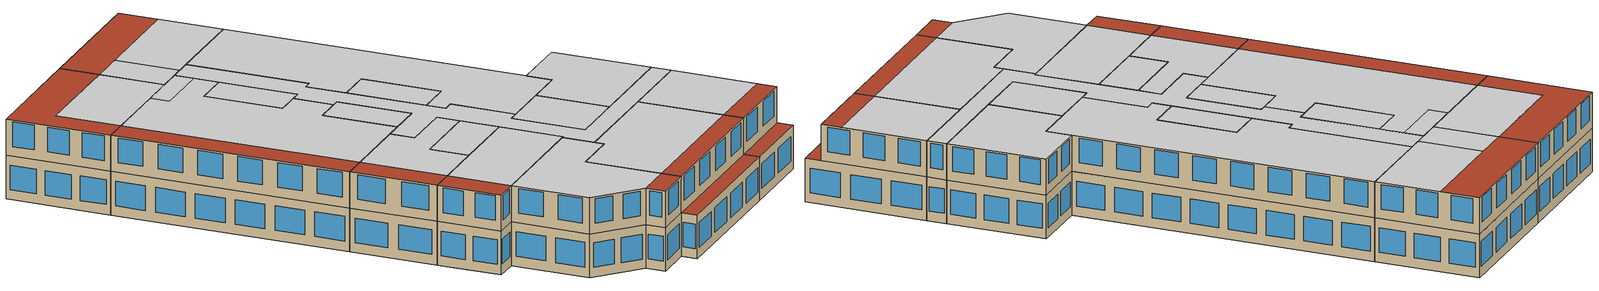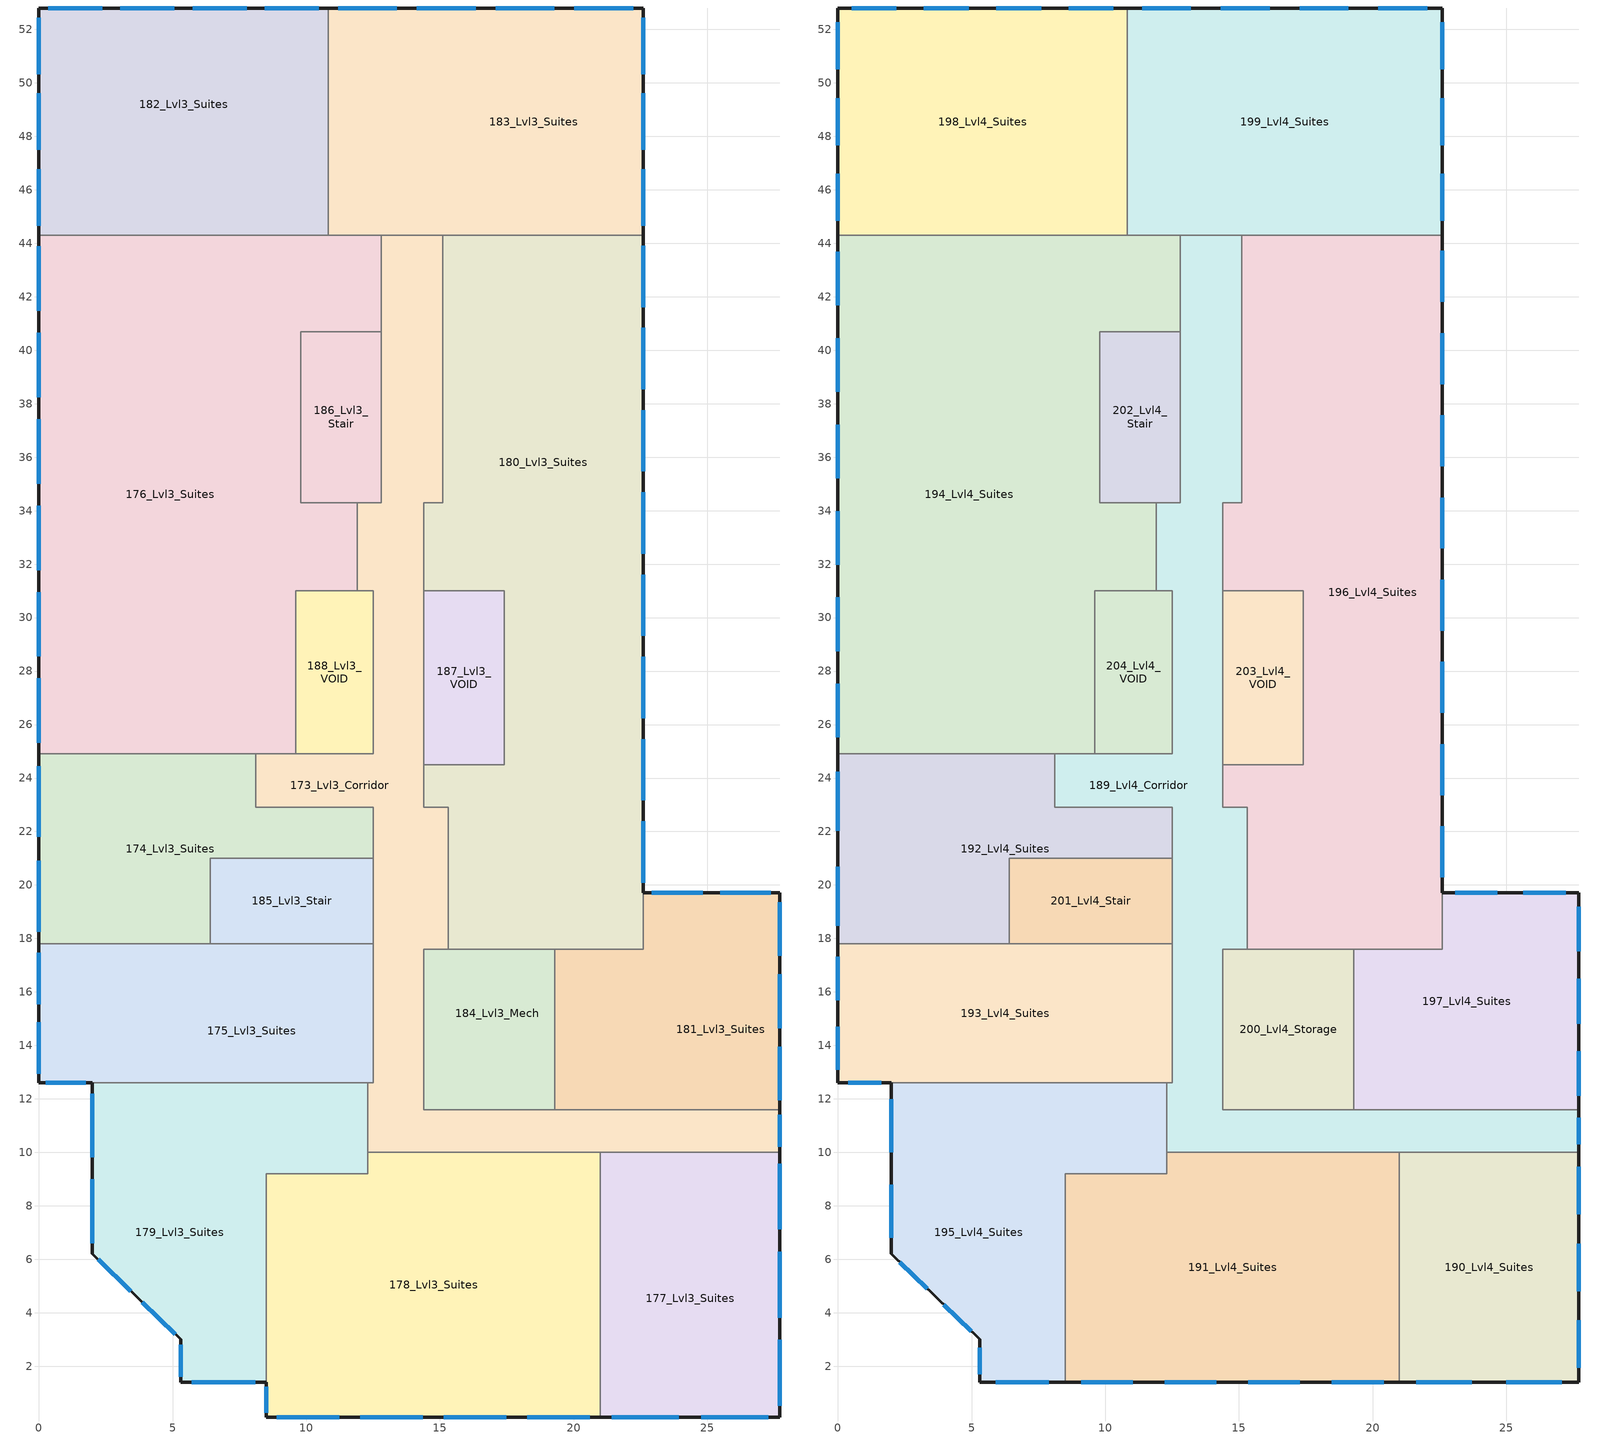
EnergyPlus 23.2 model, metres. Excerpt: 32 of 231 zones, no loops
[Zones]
173_Lvl3_Corridor
 floor adiabatic (Interior Floor): 15.1,44.3 15.1,34.3 14.4,34.3 14.4,44.3 z5.4; 12.8,21 12.8,17.8 12.5,17.8 12.5,21 z5.4; 12.8,22.9 12.8,21 12.5,21 12.5,22.9 z5.4; 12.8,17.8 12.8,16.5 12.5,16.5 12.5,17.8 z5.4; 15.3,22.4 15.3,17.6 15,17.6 15,22.4 z5.4; 15.3,22.9 15.3,22.4 15,22.4 15,22.9 z5.4; 14.4,44.3 14.4,22.9 15,22.9 15,17.6 14.4,17.6 14.4,11.6 27.7,11.6 27.7,10 12.3,10 12.3,12.6 12.5,12.6 12.5,16.5 12.8,16.5 12.8,22.9 8.1,22.9 8.1,24.9 12.5,24.9 12.5,31 11.9,31 11.9,34.3 12.8,34.3 12.8,44.3 z5.4
 wall outside (Typ Wall 1): 27.7,10 27.7,11.6 z5.4:8.95
 wall to 180_Lvl3_Suites (Interior Wall): 14.4,31 14.4,34.3 15.1,34.3 15.1,44.3 / 15.3,17.6 15.3,22.9 14.4,22.9 14.4,24.5 z5.4:8.95
 wall to 183_Lvl3_Suites (Interior Wall): 15.1,44.3 12.8,44.3 z5.4:8.95
 wall to 176_Lvl3_Suites (Interior Wall): 12.8,44.3 12.8,40.7 / 11.9,34.3 11.9,31 / 9.6,24.9 8.1,24.9 z5.4:8.95
 wall to 186_Lvl3_Stair (Interior Wall): 12.8,40.7 12.8,34.3 11.9,34.3 z5.4:8.95
 wall to 188_Lvl3_VOID (Interior Wall): 11.9,31 12.5,31 12.5,24.9 9.6,24.9 z5.4:8.95
 wall to 181_Lvl3_Suites (Interior Wall): 27.7,11.6 19.3,11.6 z5.4:8.95
 wall to 174_Lvl3_Suites (Interior Wall): 8.1,24.9 8.1,22.9 12.5,22.9 12.5,21 z5.4:8.95
 wall to 185_Lvl3_Stair (Interior Wall): 12.5,21 12.5,17.8 z5.4:8.95
 wall to 175_Lvl3_Suites (Interior Wall): 12.5,17.8 12.5,12.6 12.3,12.6 z5.4:8.95
 wall to 179_Lvl3_Suites (Interior Wall): 12.3,12.6 12.3,10 z5.4:8.95
 wall to 178_Lvl3_Suites (Interior Wall): 12.3,10 21,10 z5.4:8.95
 wall to 177_Lvl3_Suites (Interior Wall): 21,10 27.7,10 z5.4:8.95
 wall to 184_Lvl3_Mech (Interior Wall): 19.3,11.6 14.4,11.6 14.4,17.6 15.3,17.6 z5.4:8.95
 wall to 187_Lvl3_VOID (Interior Wall): 14.4,24.5 14.4,31 z5.4:8.95
 window (Typical Glass): 27.7,10.2 27.7,11.4 z6.2:8.2
 ceiling adiabatic (Interior Ceiling): 12.8,44.3 12.8,34.3 11.9,34.3 11.9,31 12.5,31 12.5,24.9 8.1,24.9 8.1,22.9 12.5,22.9 12.5,12.6 12.3,12.6 12.3,10 27.7,10 27.7,11.6 14.4,11.6 14.4,17.6 15.3,17.6 15.3,22.9 14.4,22.9 14.4,34.3 15.1,34.3 15.1,44.3 z8.95
174_Lvl3_Suites
 floor adiabatic (Interior Floor): 12.5,22.9 12.5,21 9.8,21 9.8,22.9 z5.4; 8.1,24.9 8.1,22.9 9.8,22.9 9.8,21 6.4,21 6.4,17.8 0,17.8 0,24.9 z5.4
 wall outside (Typ Wall 1): 0,24.9 0,17.8 z5.4:8.95
 wall to 176_Lvl3_Suites (Interior Wall): 8.1,24.9 0,24.9 z5.4:8.95
 wall to 175_Lvl3_Suites (Interior Wall): 0,17.8 6.4,17.8 z5.4:8.95
 wall to 185_Lvl3_Stair (Interior Wall): 6.4,17.8 6.4,21 12.5,21 z5.4:8.95
 window (Typical Glass): 0,24.45 0,21.8 / 0,20.9 0,18.25 z6.2:8.2
 ceiling adiabatic (Interior Ceiling): 0,24.9 0,17.8 6.4,17.8 6.4,21 12.5,21 12.5,22.9 8.1,22.9 8.1,24.9 z8.95
175_Lvl3_Suites
 floor adiabatic (Interior Floor): 12.5,17.8 12.5,16.5 0,16.5 0,17.8 z5.4; 12.5,16.5 12.5,12.6 3.4,12.6 3.4,16.5 z5.4; 3.4,16.5 3.4,12.6 0,12.6 0,16.5 z5.4
 wall outside (Typ Wall 1): 0,17.8 0,12.6 2,12.6 z5.4:8.95
 wall to 179_Lvl3_Suites (Interior Wall): 2,12.6 12.3,12.6 z5.4:8.95
 wall to 185_Lvl3_Stair (Interior Wall): 12.5,17.8 6.4,17.8 z5.4:8.95
 window (Typical Glass): 0,17.47 0,15.53 / 0,14.87 0,12.93 / 0.25,12.6 1.75,12.6 z6.2:8.2
 ceiling adiabatic (Interior Ceiling): 0,17.8 0,12.6 12.5,12.6 12.5,17.8 z8.95
176_Lvl3_Suites
 floor adiabatic (Interior Floor): 12.8,44.3 12.8,40.7 11.2,40.7 11.2,44.3 z5.4; 11.2,44.3 11.2,40.7 9.8,40.7 9.8,34.3 11.9,34.3 11.9,31 9.6,31 9.6,24.9 0,24.9 0,44.3 z5.4
 wall outside (Typ Wall 1): 0,44.3 0,24.9 z5.4:8.95
 wall to 188_Lvl3_VOID (Interior Wall): 9.6,24.9 9.6,31 11.9,31 z5.4:8.95
 wall to 183_Lvl3_Suites (Interior Wall): 12.8,44.3 10.81,44.3 z5.4:8.95
 wall to 182_Lvl3_Suites (Interior Wall): 10.81,44.3 0,44.3 z5.4:8.95
 wall to 186_Lvl3_Stair (Interior Wall): 11.9,34.3 9.8,34.3 9.8,40.7 12.8,40.7 z5.4:8.95
 window (Typical Glass): 0,43.89 0,41.48 / 0,27.72 0,25.31 / 0,34.19 0,31.78 / 0,37.42 0,35.01 / 0,40.66 0,38.24 / 0,30.96 0,28.54 z6.2:8.2
 ceiling adiabatic (Interior Ceiling): 0,44.3 0,24.9 9.6,24.9 9.6,31 11.9,31 11.9,34.3 9.8,34.3 9.8,40.7 12.8,40.7 12.8,44.3 z8.95
177_Lvl3_Suites
 floor adiabatic (Interior Floor): 24.4,10 24.4,7.5 21,7.5 21,10 z5.4; 27.7,10 27.7,7.5 25.9,7.5 25.9,10 z5.4; 27.7,7.5 27.7,0.1 24.4,0.1 24.4,4.2 21,4.2 21,7.5 z5.4; 24.4,4.2 24.4,0.1 21,0.1 21,4.2 z5.4; 25.9,10 25.9,7.5 24.4,7.5 24.4,10 z5.4
 wall outside (Typ Wall 1): 21,0.1 27.7,0.1 27.7,10 z5.4:8.95
 wall to 178_Lvl3_Suites (Interior Wall): 21,10 21,0.1 z5.4:8.95
 window (Typical Glass): 24.78,0.1 27.27,0.1 / 21.43,0.1 23.92,0.1 / 27.7,7.12 27.7,9.58 / 27.7,3.82 27.7,6.28 / 27.7,0.52 27.7,2.98 z6.2:8.2
 ceiling adiabatic (Interior Ceiling): 21,10 21,1.4 27.7,1.4 27.7,10 z8.95
 roof outside (Typical Roof): 21,1.4 21,0.1 27.7,0.1 27.7,1.4 z8.95
178_Lvl3_Suites
 floor adiabatic (Interior Floor): 21,10 21,0.1 8.5,0.1 8.5,9.2 12.3,9.2 12.3,10 z5.4
 wall outside (Typ Wall 1): 8.5,1.4 8.5,0.1 21,0.1 z5.4:8.95
 wall to 179_Lvl3_Suites (Interior Wall): 12.3,10 12.3,9.2 8.5,9.2 8.5,1.4 z5.4:8.95
 window (Typical Glass): 8.9,0.1 11.23,0.1 / 18.27,0.1 20.6,0.1 / 12.02,0.1 14.35,0.1 / 15.15,0.1 17.48,0.1 / 8.5,1.23 8.5,0.27 z6.2:8.2
 ceiling adiabatic (Interior Ceiling): 8.5,9.2 8.5,1.4 21,1.4 21,10 12.3,10 12.3,9.2 z8.95
 roof outside (Typical Roof): 8.5,1.4 8.5,0.1 21,0.1 21,1.4 z8.95
179_Lvl3_Suites
 floor adiabatic (Interior Floor): 8.5,12.6 8.5,1.4 5.3,1.4 5.3,3 2,6.2 2,12.6 z5.4; 12.3,12.6 12.3,9.2 8.5,9.2 8.5,12.6 z5.4
 wall outside (Typ Wall 1): 2,12.6 2,6.2 5.3,3 5.3,1.4 8.5,1.4 z5.4:8.95
 window (Typical Glass): 3.86,4.4 5.09,3.2 / 2.21,6 3.44,4.8 / 5.3,2.8 5.3,1.6 / 5.71,1.4 8.09,1.4 / 2,12.19 2,9.81 / 2,8.99 2,6.61 z6.2:8.2
 ceiling adiabatic (Interior Ceiling): 2,12.6 2,6.2 5.3,3 5.3,1.4 8.5,1.4 8.5,9.2 12.3,9.2 12.3,12.6 z8.95
180_Lvl3_Suites
 floor adiabatic (Interior Floor): 22.6,44.3 22.6,27.3 17.4,27.3 17.4,31 14.4,31 14.4,34.3 15.1,34.3 15.1,44.3 z5.4; 22.6,24.7 22.6,17.6 15.3,17.6 15.3,22.4 19.3,22.4 19.3,24.7 z5.4; 19.3,27.3 19.3,22.4 15.3,22.4 15.3,22.9 15,22.9 15,24.5 17.4,24.5 17.4,27.3 z5.4; 15,24.5 15,22.9 14.4,22.9 14.4,24.5 z5.4; 22.6,27.3 22.6,24.7 19.3,24.7 19.3,27.3 z5.4
 wall outside (Typ Wall 1): 22.6,19.7 22.6,44.3 z5.4:8.95
 wall to 184_Lvl3_Mech (Interior Wall): 15.3,17.6 19.3,17.6 z5.4:8.95
 wall to 181_Lvl3_Suites (Interior Wall): 19.3,17.6 22.6,17.6 22.6,19.7 z5.4:8.95
 wall to 183_Lvl3_Suites (Interior Wall): 22.6,44.3 15.1,44.3 z5.4:8.95
 wall to 187_Lvl3_VOID (Interior Wall): 14.4,31 17.4,31 17.4,24.5 14.4,24.5 z5.4:8.95
 window (Typical Glass): 22.6,23.17 22.6,25.46 / 22.6,29.32 22.6,31.61 / 22.6,20.09 22.6,22.38 / 22.6,35.47 22.6,37.76 / 22.6,32.39 22.6,34.68 / 22.6,38.54 22.6,40.83 / 22.6,26.24 22.6,28.53 / 22.6,41.62 22.6,43.91 z6.2:8.2
 ceiling adiabatic (Interior Ceiling): 15.1,44.3 15.1,34.3 14.4,34.3 14.4,31 17.4,31 17.4,24.5 14.4,24.5 14.4,22.9 15.3,22.9 15.3,17.6 22.6,17.6 22.6,44.3 z8.95
181_Lvl3_Suites
 floor adiabatic (Interior Floor): 27.7,19.7 27.7,17.6 22.6,17.6 22.6,19.7 z5.4; 27.7,17.6 27.7,11.6 23.3,11.6 23.3,17.6 z5.4; 23.3,17.6 23.3,11.6 19.3,11.6 19.3,17.6 z5.4
 wall outside (Typ Wall 1): 27.7,11.6 27.7,19.7 22.6,19.7 z5.4:8.95
 wall to 184_Lvl3_Mech (Interior Wall): 19.3,17.6 19.3,11.6 z5.4:8.95
 window (Typical Glass): 27.7,11.94 27.7,13.96 / 27.7,17.34 27.7,19.36 / 27.7,14.64 27.7,16.66 / 27.38,19.7 25.47,19.7 / 24.83,19.7 22.92,19.7 z6.2:8.2
 ceiling adiabatic (Interior Ceiling): 19.3,17.6 19.3,11.6 27.7,11.6 27.7,19.7 22.6,19.7 22.6,17.6 z8.95
182_Lvl3_Suites
 floor adiabatic (Interior Floor): 10.81,45.6 10.81,44.3 0,44.3 0,45.6 z5.4; 10.81,52.8 10.81,45.6 0,45.6 0,52.8 z5.4
 wall outside (Typ Wall 1): 10.81,52.8 0,52.8 0,44.3 z5.4:8.95
 wall to 183_Lvl3_Suites (Interior Wall): 10.81,44.3 10.81,52.8 z5.4:8.95
 window (Typical Glass): 10.47,52.8 8.45,52.8 / 2.36,52.8 0.34,52.8 / 5.06,52.8 3.05,52.8 / 7.77,52.8 5.75,52.8 / 0,52.44 0,50.33 / 0,49.61 0,47.49 / 0,46.77 0,44.66 z6.2:8.2
 ceiling adiabatic (Interior Ceiling): 0,52.8 0,44.3 10.81,44.3 10.81,52.8 z8.95
183_Lvl3_Suites
 floor adiabatic (Interior Floor): 22.6,52.8 22.6,44.3 14.4,44.3 14.4,52.8 z5.4; 12.8,45.6 12.8,44.3 10.81,44.3 10.81,45.6 z5.4; 12.8,52.8 12.8,45.6 10.81,45.6 10.81,52.8 z5.4; 14.4,49.4 14.4,44.3 12.8,44.3 12.8,49.4 z5.4; 14.4,52.8 14.4,49.4 12.8,49.4 12.8,52.8 z5.4
 wall outside (Typ Wall 1): 22.6,44.3 22.6,52.8 10.81,52.8 z5.4:8.95
 window (Typical Glass): 22.6,44.66 22.6,46.77 / 22.6,47.49 22.6,49.61 / 22.6,50.33 22.6,52.44 / 19.28,52.8 17.08,52.8 / 16.33,52.8 14.13,52.8 / 13.39,52.8 11.19,52.8 / 22.23,52.8 20.03,52.8 z6.2:8.2
 ceiling adiabatic (Interior Ceiling): 10.81,52.8 10.81,44.3 22.6,44.3 22.6,52.8 z8.95
184_Lvl3_Mech
 floor adiabatic (Interior Floor): 19.3,17.6 19.3,11.6 18.8,11.6 18.8,14.4 15,14.4 15,17.6 z5.4; 18.8,14.4 18.8,11.6 14.4,11.6 14.4,17.6 15,17.6 15,14.4 z5.4
 ceiling adiabatic (Interior Ceiling): 14.4,17.6 14.4,11.6 19.3,11.6 19.3,17.6 z8.95
185_Lvl3_Stair
 floor adiabatic (Interior Floor): 12.5,21 12.5,17.8 6.4,17.8 6.4,21 z5.4
 ceiling adiabatic (Interior Ceiling): 6.4,21 6.4,17.8 12.5,17.8 12.5,21 z8.95
186_Lvl3_Stair
 floor adiabatic (Interior Floor): 12.8,40.7 12.8,34.3 9.8,34.3 9.8,40.7 z5.4
 ceiling adiabatic (Interior Ceiling): 9.8,40.7 9.8,34.3 12.8,34.3 12.8,40.7 z8.95
187_Lvl3_VOID
 floor adiabatic (Interior Floor): 17.4,31 17.4,24.5 14.4,24.5 14.4,31 z5.4
 ceiling adiabatic (Interior Ceiling): 14.4,31 14.4,24.5 17.4,24.5 17.4,31 z8.95
188_Lvl3_VOID
 floor adiabatic (Interior Floor): 12.5,31 12.5,24.9 9.6,24.9 9.6,31 z5.4
 ceiling adiabatic (Interior Ceiling): 9.6,31 9.6,24.9 12.5,24.9 12.5,31 z8.95
189_Lvl4_Corridor
 floor adiabatic (Interior Floor): 15.1,44.3 15.1,34.3 14.4,34.3 14.4,22.9 15.3,22.9 15.3,17.6 14.4,17.6 14.4,11.6 27.7,11.6 27.7,10 12.3,10 12.3,12.6 12.5,12.6 12.5,22.9 8.1,22.9 8.1,24.9 12.5,24.9 12.5,31 11.9,31 11.9,34.3 12.8,34.3 12.8,44.3 z8.95
 wall outside (Typ Wall 1): 27.7,10 27.7,11.6 z8.95:11.9
 wall to 196_Lvl4_Suites (Interior Wall): 14.4,31 14.4,34.3 15.1,34.3 15.1,44.3 / 15.3,17.6 15.3,22.9 14.4,22.9 14.4,24.5 z8.95:11.9
 wall to 199_Lvl4_Suites (Interior Wall): 15.1,44.3 12.8,44.3 z8.95:11.9
 wall to 194_Lvl4_Suites (Interior Wall): 12.8,44.3 12.8,40.7 / 11.9,34.3 11.9,31 / 9.6,24.9 8.1,24.9 z8.95:11.9
 wall to 202_Lvl4_Stair (Interior Wall): 12.8,40.7 12.8,34.3 11.9,34.3 z8.95:11.9
 wall to 204_Lvl4_VOID (Interior Wall): 11.9,31 12.5,31 12.5,24.9 9.6,24.9 z8.95:11.9
 wall to 197_Lvl4_Suites (Interior Wall): 27.7,11.6 19.3,11.6 z8.95:11.9
 wall to 192_Lvl4_Suites (Interior Wall): 8.1,24.9 8.1,22.9 12.5,22.9 12.5,21 z8.95:11.9
 wall to 201_Lvl4_Stair (Interior Wall): 12.5,21 12.5,17.8 z8.95:11.9
 wall to 193_Lvl4_Suites (Interior Wall): 12.5,17.8 12.5,12.6 12.3,12.6 z8.95:11.9
 wall to 195_Lvl4_Suites (Interior Wall): 12.3,12.6 12.3,10 z8.95:11.9
 wall to 191_Lvl4_Suites (Interior Wall): 12.3,10 21,10 z8.95:11.9
 wall to 190_Lvl4_Suites (Interior Wall): 21,10 27.7,10 z8.95:11.9
 wall to 200_Lvl4_Storage (Interior Wall): 19.3,11.6 14.4,11.6 14.4,17.6 15.3,17.6 z8.95:11.9
 wall to 203_Lvl4_VOID (Interior Wall): 14.4,24.5 14.4,31 z8.95:11.9
 window (Typical Glass): 27.7,10.3 27.7,11.3 z9.75:11.75
 ceiling adiabatic (Interior Ceiling): 12.8,44.3 12.8,34.3 11.9,34.3 11.9,31 12.5,31 12.5,24.9 8.1,24.9 8.1,22.9 12.5,22.9 12.5,12.6 12.3,12.6 12.3,10 27.7,10 27.7,11.6 14.4,11.6 14.4,17.6 15.3,17.6 15.3,22.9 14.4,22.9 14.4,34.3 15.1,34.3 15.1,44.3 z11.9
190_Lvl4_Suites
 floor adiabatic (Interior Floor): 27.7,10 27.7,1.4 21,1.4 21,10 z8.95
 wall outside (Typ Wall 1): 21,1.4 27.7,1.4 27.7,10 z8.95:11.9
 wall to 191_Lvl4_Suites (Interior Wall): 21,10 21,1.4 z8.95:11.9
 window (Typical Glass): 24.99,1.4 27.06,1.4 / 21.64,1.4 23.71,1.4 / 27.7,4.81 27.7,6.59 / 27.7,7.68 27.7,9.45 / 27.7,1.95 27.7,3.72 z9.75:11.75
 ceiling adiabatic (Interior Ceiling): 21,10 21,3 27.7,3 27.7,10 z11.9
 roof outside (Typical Roof): 21,3 21,1.4 27.7,1.4 27.7,3 z11.9
191_Lvl4_Suites
 floor adiabatic (Interior Floor): 21,10 21,1.4 8.5,1.4 8.5,9.2 12.3,9.2 12.3,10 z8.95
 wall outside (Typ Wall 1): 8.5,1.4 21,1.4 z8.95:11.9
 wall to 195_Lvl4_Suites (Interior Wall): 12.3,10 12.3,9.2 8.5,9.2 8.5,1.4 z8.95:11.9
 window (Typical Glass): 15.34,1.4 17.28,1.4 / 9.09,1.4 11.03,1.4 / 12.22,1.4 14.16,1.4 / 18.47,1.4 20.41,1.4 z9.75:11.75
 ceiling adiabatic (Interior Ceiling): 8.5,9.2 8.5,3 21,3 21,10 12.3,10 12.3,9.2 z11.9
 roof outside (Typical Roof): 8.5,3 8.5,1.4 21,1.4 21,3 z11.9
192_Lvl4_Suites
 floor adiabatic (Interior Floor): 12.5,22.9 12.5,21 6.4,21 6.4,17.8 0,17.8 0,24.9 8.1,24.9 8.1,22.9 z8.95
 wall outside (Typ Wall 1): 0,24.9 0,17.8 z8.95:11.9
 wall to 194_Lvl4_Suites (Interior Wall): 8.1,24.9 0,24.9 z8.95:11.9
 wall to 193_Lvl4_Suites (Interior Wall): 0,17.8 6.4,17.8 z8.95:11.9
 wall to 201_Lvl4_Stair (Interior Wall): 6.4,17.8 6.4,21 12.5,21 z8.95:11.9
 window (Typical Glass): 0,24.22 0,22.03 / 0,20.67 0,18.48 z9.75:11.75
 ceiling adiabatic (Interior Ceiling): 2,24.9 2,17.8 6.4,17.8 6.4,21 12.5,21 12.5,22.9 8.1,22.9 8.1,24.9 z11.9
 roof outside (Typical Roof): 0,24.9 0,17.8 2,17.8 2,24.9 z11.9
193_Lvl4_Suites
 floor adiabatic (Interior Floor): 12.5,17.8 12.5,12.6 0,12.6 0,17.8 z8.95
 wall outside (Typ Wall 1): 0,17.8 0,12.6 2,12.6 z8.95:11.9
 wall to 195_Lvl4_Suites (Interior Wall): 2,12.6 12.3,12.6 z8.95:11.9
 wall to 201_Lvl4_Stair (Interior Wall): 12.5,17.8 6.4,17.8 z8.95:11.9
 window (Typical Glass): 0,17.31 0,15.69 / 0,14.71 0,13.09 / 0.38,12.6 1.62,12.6 z9.75:11.75
 ceiling adiabatic (Interior Ceiling): 2,17.8 2,12.6 12.5,12.6 12.5,17.8 z11.9
 roof outside (Typical Roof): 0,17.8 0,12.6 2,12.6 2,17.8 z11.9
194_Lvl4_Suites
 floor adiabatic (Interior Floor): 12.8,44.3 12.8,40.7 9.8,40.7 9.8,34.3 11.9,34.3 11.9,31 9.6,31 9.6,24.9 0,24.9 0,44.3 z8.95
 wall outside (Typ Wall 1): 0,44.3 0,24.9 z8.95:11.9
 wall to 204_Lvl4_VOID (Interior Wall): 9.6,24.9 9.6,31 11.9,31 z8.95:11.9
 wall to 199_Lvl4_Suites (Interior Wall): 12.8,44.3 10.81,44.3 z8.95:11.9
 wall to 198_Lvl4_Suites (Interior Wall): 10.81,44.3 0,44.3 z8.95:11.9
 wall to 202_Lvl4_Stair (Interior Wall): 11.9,34.3 9.8,34.3 9.8,40.7 12.8,40.7 z8.95:11.9
 window (Typical Glass): 0,37.22 0,35.22 / 0,27.52 0,25.52 / 0,33.98 0,31.98 / 0,30.75 0,28.75 / 0,40.45 0,38.45 / 0,43.68 0,41.68 z9.75:11.75
 ceiling adiabatic (Interior Ceiling): 2,44.3 2,24.9 9.6,24.9 9.6,31 11.9,31 11.9,34.3 9.8,34.3 9.8,40.7 12.8,40.7 12.8,42.7 7.9,42.7 7.9,44.3 z11.9; 7.9,44.3 7.9,42.7 12.8,42.7 12.8,44.3 z11.9
 roof outside (Typical Roof): 0,44.3 0,24.9 2,24.9 2,44.3 z11.9
195_Lvl4_Suites
 floor adiabatic (Interior Floor): 12.3,12.6 12.3,9.2 8.5,9.2 8.5,1.4 5.3,1.4 5.3,3 2,6.2 2,12.6 z8.95
 wall outside (Typ Wall 1): 2,12.6 2,6.2 5.3,3 5.3,1.4 8.5,1.4 z8.95:11.9
 window (Typical Glass): 2.31,5.9 3.34,4.9 / 3.96,4.3 4.99,3.3 / 5.3,2.7 5.3,1.7 / 5.91,1.4 7.89,1.4 / 2,8.79 2,6.81 / 2,11.99 2,10.01 z9.75:11.75
 ceiling adiabatic (Interior Ceiling): 2,12.6 2,6.2 5.3,3 8.5,3 8.5,9.2 12.3,9.2 12.3,12.6 z11.9
 roof outside (Typical Roof): 5.3,3 5.3,1.4 8.5,1.4 8.5,3 z11.9
196_Lvl4_Suites
 floor adiabatic (Interior Floor): 22.6,44.3 22.6,17.6 15.3,17.6 15.3,22.9 14.4,22.9 14.4,24.5 17.4,24.5 17.4,31 14.4,31 14.4,34.3 15.1,34.3 15.1,44.3 z8.95
 wall outside (Typ Wall 1): 22.6,19.7 22.6,44.3 z8.95:11.9
 wall to 200_Lvl4_Storage (Interior Wall): 15.3,17.6 19.3,17.6 z8.95:11.9
 wall to 197_Lvl4_Suites (Interior Wall): 19.3,17.6 22.6,17.6 22.6,19.7 z8.95:11.9
 wall to 199_Lvl4_Suites (Interior Wall): 22.6,44.3 15.1,44.3 z8.95:11.9
 wall to 203_Lvl4_VOID (Interior Wall): 14.4,31 17.4,31 17.4,24.5 14.4,24.5 z8.95:11.9
 window (Typical Glass): 22.6,41.81 22.6,43.71 / 22.6,35.66 22.6,37.56 / 22.6,29.51 22.6,31.41 / 22.6,23.36 22.6,25.26 / 22.6,20.29 22.6,22.19 / 22.6,32.59 22.6,34.49 / 22.6,26.44 22.6,28.34 / 22.6,38.74 22.6,40.64 z9.75:11.75
 ceiling adiabatic (Interior Ceiling): 15.1,44.3 15.1,34.3 14.4,34.3 14.4,31 17.4,31 17.4,24.5 14.4,24.5 14.4,22.9 15.3,22.9 15.3,17.6 22.6,17.6 22.6,44.3 z11.9
197_Lvl4_Suites
 floor adiabatic (Interior Floor): 27.7,19.7 27.7,11.6 19.3,11.6 19.3,17.6 22.6,17.6 22.6,19.7 z8.95
 wall outside (Typ Wall 1): 27.7,11.6 27.7,19.7 22.6,19.7 z8.95:11.9
 wall to 200_Lvl4_Storage (Interior Wall): 19.3,17.6 19.3,11.6 z8.95:11.9
 window (Typical Glass): 27.7,12.11 27.7,13.79 / 27.7,14.81 27.7,16.49 / 27.7,17.51 27.7,19.19 / 27.21,19.7 25.64,19.7 / 24.66,19.7 23.09,19.7 z9.75:11.75
 ceiling adiabatic (Interior Ceiling): 19.3,17.6 19.3,11.6 27.7,11.6 27.7,19.7 22.6,19.7 22.6,17.6 z11.9
198_Lvl4_Suites
 floor adiabatic (Interior Floor): 10.81,52.8 10.81,44.3 0,44.3 0,52.8 z8.95
 wall outside (Typ Wall 1): 10.81,52.8 0,52.8 0,44.3 z8.95:11.9
 wall to 199_Lvl4_Suites (Interior Wall): 10.81,44.3 10.81,52.8 z8.95:11.9
 window (Typical Glass): 10.3,52.8 8.62,52.8 / 2.19,52.8 0.51,52.8 / 4.89,52.8 3.22,52.8 / 7.6,52.8 5.92,52.8 / 0,46.59 0,44.84 / 0,49.43 0,47.67 / 0,52.26 0,50.51 z9.75:11.75
 ceiling adiabatic (Interior Ceiling): 2,49.6 2,44.3 10.81,44.3 10.81,49.6 z11.9
 roof outside (Typical Roof): 0,52.8 0,44.3 2,44.3 2,49.6 10.81,49.6 10.81,52.8 z11.9
199_Lvl4_Suites
 floor adiabatic (Interior Floor): 22.6,52.8 22.6,44.3 10.81,44.3 10.81,52.8 z8.95
 wall outside (Typ Wall 1): 22.6,44.3 22.6,52.8 10.81,52.8 z8.95:11.9
 window (Typical Glass): 22.6,47.67 22.6,49.43 / 22.6,44.84 22.6,46.59 / 22.6,50.51 22.6,52.26 / 16.15,52.8 14.32,52.8 / 19.09,52.8 17.27,52.8 / 22.04,52.8 20.21,52.8 / 13.2,52.8 11.37,52.8 z9.75:11.75
 ceiling adiabatic (Interior Ceiling): 13.9,49.6 13.9,44.3 22.6,44.3 22.6,49.6 z11.9; 10.81,49.6 10.81,44.3 13.9,44.3 13.9,49.6 z11.9
 roof outside (Typical Roof): 10.81,52.8 10.81,49.6 22.6,49.6 22.6,52.8 z11.9
200_Lvl4_Storage
 floor adiabatic (Interior Floor): 19.3,17.6 19.3,11.6 14.4,11.6 14.4,17.6 z8.95
 ceiling adiabatic (Interior Ceiling): 14.4,17.6 14.4,11.6 19.3,11.6 19.3,17.6 z11.9
201_Lvl4_Stair
 floor adiabatic (Interior Floor): 12.5,21 12.5,17.8 6.4,17.8 6.4,21 z8.95
 ceiling adiabatic (Interior Ceiling): 6.4,21 6.4,17.8 12.5,17.8 12.5,21 z11.9
202_Lvl4_Stair
 floor adiabatic (Interior Floor): 12.8,40.7 12.8,34.3 9.8,34.3 9.8,40.7 z8.95
 ceiling adiabatic (Interior Ceiling): 9.8,40.7 9.8,34.3 12.8,34.3 12.8,40.7 z11.9
203_Lvl4_VOID
 floor adiabatic (Interior Floor): 17.4,31 17.4,24.5 14.4,24.5 14.4,31 z8.95
 ceiling adiabatic (Interior Ceiling): 14.4,31 14.4,24.5 17.4,24.5 17.4,31 z11.9
204_Lvl4_VOID
 floor adiabatic (Interior Floor): 12.5,31 12.5,24.9 9.6,24.9 9.6,31 z8.95
 ceiling adiabatic (Interior Ceiling): 9.6,31 9.6,24.9 12.5,24.9 12.5,31 z11.9
[Building]
ParksideA: North Axis {deg}=20; Terrain=City; Solar Distribution=FullExterior
[Site:Location]
Toronto-City Centre_ON_CAN Design_Conditions: Latitude {deg}=43.67; Longitude {deg}=-79.4; Time Zone {hr}=-5; Elevation {m}=112.5
[SizingPeriod:DesignDay] Day of Month=21; Dry-Bulb Temperature Range Modifier Type=DefaultMultipliers; Humidity Condition Type=Wetbulb; Barometric Pressure {Pa}=99981; Wind Direction {deg}=0; Rain Indicator=No; Snow Indicator=No; Daylight Saving Time Indicator=No
Name | Month | Day Type | Maximum Dry-Bulb Temperature {C} | Daily Dry-Bulb Temperature Range {deltaC} | Wetbulb or DewPoint at Maximum Dry-Bulb {C} | Wind Speed {m/s} | Solar Model Indicator | Sky Clearness | ASHRAE Clear Sky Optical Depth for Beam Irradiance (taub) | ASHRAE Clear Sky Optical Depth for Diffuse Irradiance (taud)
Toronto-City Centre Ann Htg 99.6% Condns DB | 1 | WinterDesignDay | -16.4 | 0 | -16.4 | 0 | ASHRAEClearSky | 0
Toronto-City Centre Ann Clg .4% Condns DB=>MWB | 7 | SummerDesignDay | 31 | 8.3 | 23.1 | 3.35 | ASHRAETau |  | 0.434 | 2.262
[Site:GroundTemperature:BuildingSurface]
15, 15, 15, 16, 18, 18, 18, 18, 16, 15, 15, 15
[Site:GroundTemperature:FCfactorMethod]
January Ground Temperature {C}=10.3; February Ground Temperature {C}=3.7; March Ground Temperature {C}=-0.1; April Ground Temperature {C}=-6.1; May Ground Temperature {C}=-3.6; June Ground Temperature {C}=1.2; July Ground Temperature {C}=7.7; August Ground Temperature {C}=14.6; September Ground Temperature {C}=19.8; October Ground Temperature {C}=22.2; November Ground Temperature {C}=21.9; December Ground Temperature {C}=17.1
[Site:WaterMainsTemperature]
Calculation Method=CorrelationFromWeatherFile
[Material] Thermal Absorptance=0.9
Name | Roughness | Thickness {m} | Conductivity {W/m-K} | Density {kg/m3} | Specific Heat {J/kg-K} | Solar Absorptance | Visible Absorptance
Wall Insulation1 | MediumRough | 0.041 | 0.0432 | 91 | 837 | 0.5 | 0.5
R30 Roof Ins | MediumRough | 0.2589 | 0.049 | 265 | 836.8 | 0.7 | 0.7
1/2IN Gypsum | Smooth | 0.0127 | 0.16 | 784.9 | 830 | 0.4 | 0.4
1IN Stucco | Smooth | 0.0253 | 0.6918 | 1858 | 837 | 0.92 | 0.92
8IN Concrete HW | MediumRough | 0.2033 | 1.7296 | 2243 | 837 | 0.65 | 0.65
F16 Acoustic tile | MediumSmooth | 0.0191 | 0.06 | 368 | 590 | 0.3 | 0.3
Roof Membrane | VeryRough | 0.0095 | 0.16 | 1121.29 | 1460 | 0.7 | 0.7
M11 100mm lightweight concrete | MediumRough | 0.1016 | 0.53 | 1280 | 840 | 0.5 | 0.5
MAT-CC05 4 HW CONCRETE | Rough | 0.1016 | 1.311 | 2240 | 836.8 | 0.85 | 0.85
[Material:AirGap]
Name | Thermal Resistance {m2-K/W}
F05 Ceiling air space resistance | 0.18
F04 Wall air space resistance | 0.15
[WindowMaterial:SimpleGlazingSystem]
Typical Glass Mat: U-Factor {W/m2-K}=1.9873; Solar Heat Gain Coefficient=0.35
[Construction]
Typ Wall 1: 1IN Stucco, 8IN Concrete HW, Wall Insulation1, 1/2IN Gypsum
Typical Roof: Roof Membrane, R30 Roof Ins, MAT-CC05 4 HW CONCRETE
Typical Glass: Typical Glass Mat
Interior Ceiling: M11 100mm lightweight concrete, F05 Ceiling air space resistance, F16 Acoustic tile
Interior Floor: F16 Acoustic tile, F05 Ceiling air space resistance, M11 100mm lightweight concrete
Interior Wall: 1/2IN Gypsum, F04 Wall air space resistance, 1/2IN Gypsum
[Zone] Multiplier=1; Part of Total Floor Area=Yes
Name | Ceiling Height {m} | Volume {m3}
173_Lvl3_Corridor | 3.55 | 378.146
174_Lvl3_Suites | 3.55 | 214.5265
175_Lvl3_Suites | 3.55 | 230.75
176_Lvl3_Suites | 3.55 | 733.5365
177_Lvl3_Suites | 3.55 | 235.4715
178_Lvl3_Suites | 3.55 | 428.5205
179_Lvl3_Suites | 3.55 | 266.818
180_Lvl3_Suites | 3.55 | 666.2285
181_Lvl3_Suites | 3.55 | 216.9405
182_Lvl3_Suites | 3.55 | 326.293
183_Lvl3_Suites | 3.55 | 355.662
184_Lvl3_Mech | 3.55 | 104.37
185_Lvl3_Stair | 3.55 | 69.296
186_Lvl3_Stair | 3.55 | 68.16
187_Lvl3_VOID | 3.55 | 69.225
188_Lvl3_VOID | 3.55 | 62.7995
189_Lvl4_Corridor | 2.95 | 314.234
190_Lvl4_Suites | 2.95 | 169.979
191_Lvl4_Suites | 2.95 | 308.157
192_Lvl4_Suites | 2.95 | 178.2685
193_Lvl4_Suites | 2.95 | 191.75
194_Lvl4_Suites | 2.95 | 609.5585
195_Lvl4_Suites | 2.95 | 221.722
196_Lvl4_Suites | 2.95 | 553.6265
197_Lvl4_Suites | 2.95 | 180.2745
198_Lvl4_Suites | 2.95 | 271.145
199_Lvl4_Suites | 2.95 | 295.55
200_Lvl4_Storage | 2.95 | 86.73
201_Lvl4_Stair | 2.95 | 57.584
202_Lvl4_Stair | 2.95 | 56.64
203_Lvl4_VOID | 2.95 | 57.525
204_Lvl4_VOID | 2.95 | 52.1855
[Exterior:Lights]
Ext_Lights: Schedule=Always On; Design Level {W}=2000; Control Option=AstronomicalClock
[Exterior:FuelEquipment] Fuel Use Type=Electricity; Schedule=Always On
Name | Design Level {W}
Suite Exh | 10053.3
Misc Fans and Pumps | 6624.8
Cold Water Booster | 5417.8
[Schedule:Constant]
Always On: Hourly Value=1
